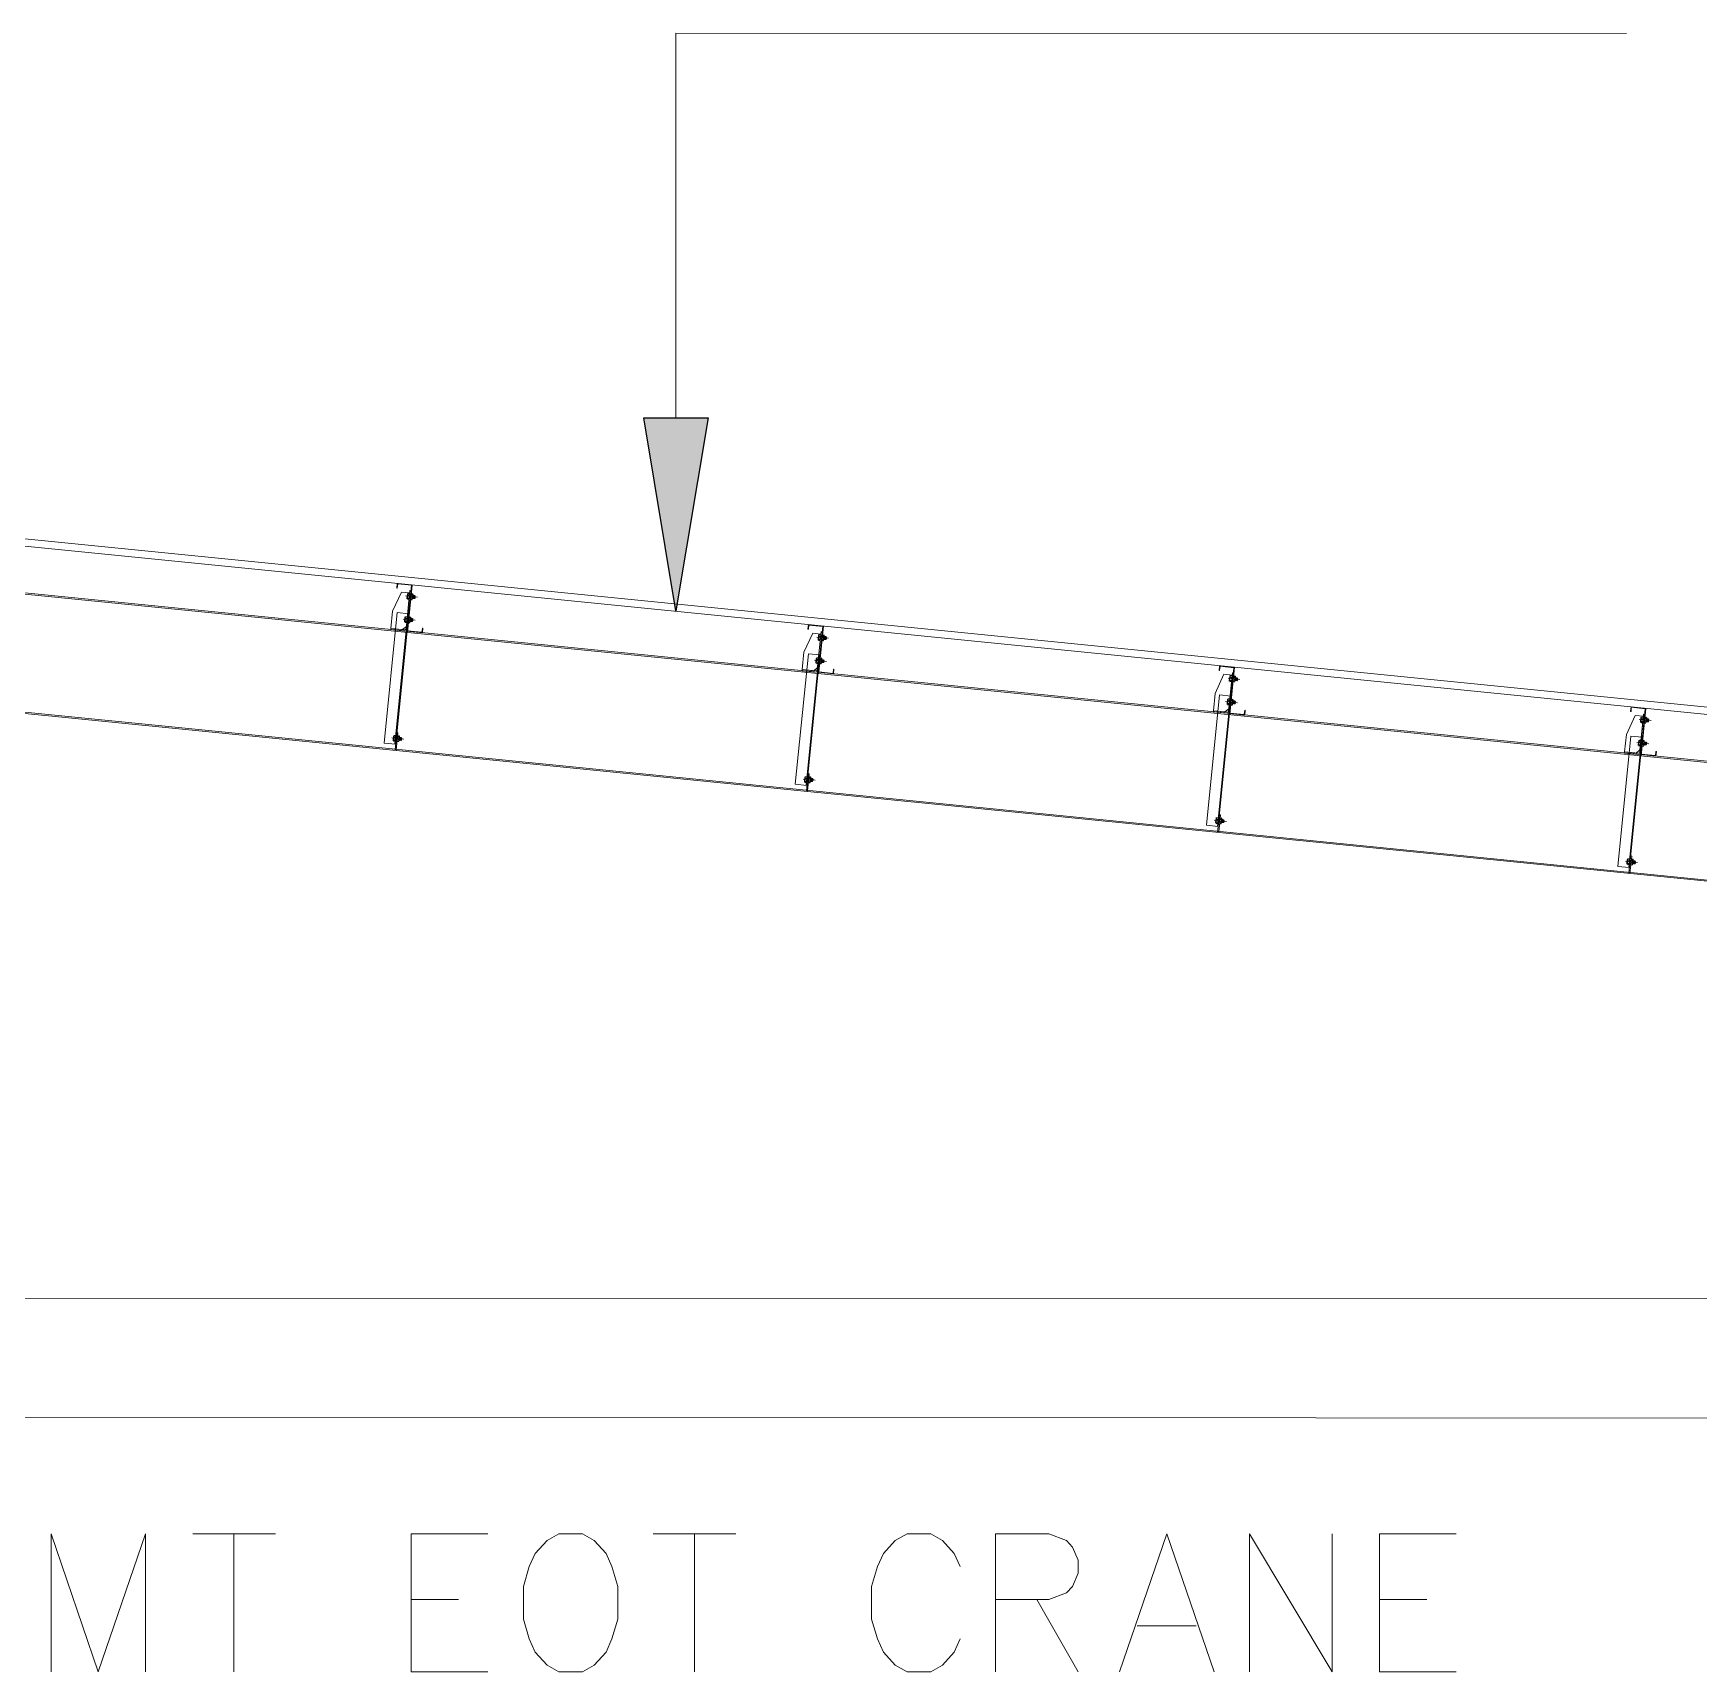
# Model space of a CAD drawing. Header units: millimetres. Extents: x 656141 to 1304589, y -54663 to 110742.
# Drawn here: x 1169819.79 to 1169830.93, y -13895.55 to -13884.6 of the extents above; entities that cross this region are included whole.
import ezdxf

# ---------------------------------------------------------------- set-up
doc = ezdxf.new("R2010")
doc.units = ezdxf.units.MM
doc.header["$LTSCALE"] = 0.35
doc.header["$MEASUREMENT"] = 0
doc.linetypes.add('CONTIN', pattern=[0, 0, 0])
doc.layers.get('0').update_dxf_attribs({"linetype": 'CONTIN'})

msp = doc.modelspace()

# ---------------------------------------------------------------- hatches: boundary and pattern name
msp.add_hatch(color=3).paths.add_polyline_path([(1169824.303, -13887.167), (1169824.088, -13888.458), (1169823.873, -13887.167)])

# ---------------------------------------------------------------- linework, layer by layer
at = {"color": 3, "linetype": 'Continuous', "lineweight": 5}
for p, q in [((1169824.088, -13887.167), (1169824.088, -13884.596)), ((1169824.088, -13884.596), (1169830.447, -13884.597))]:
    msp.add_line(p, q, dxfattribs=at)
at = {"color": 5, "linetype": 'Continuous', "lineweight": 5}
for p, q in [((1169808.256, -13886.829), (1169848.05, -13890.808)), ((1169808.295, -13886.883), (1169848.045, -13890.858))]:
    msp.add_line(p, q, dxfattribs=at)
at = {"color": 7, "linetype": 'Continuous', "lineweight": 5}
for p, q in [((1169808.709, -13887.237), (1169835.608, -13889.927)), ((1169809.428, -13888.117), (1169846.896, -13891.854)), ((1169822.291, -13888.603), (1169822.322, -13888.286)), ((1169825.042, -13888.878), (1169825.074, -13888.561)), ((1169827.793, -13889.153), (1169827.825, -13888.836)), ((1169830.544, -13889.429), (1169830.576, -13889.111))]:
    msp.add_line(p, q, dxfattribs=at)
at = {"color": 1, "linetype": 'Continuous', "lineweight": 5}
for p, q in [((1169808.717, -13887.246), (1169835.607, -13889.935)), ((1169809.428, -13888.11), (1169846.896, -13891.846))]:
    msp.add_line(p, q, dxfattribs=at)
at = {"color": 254, "linetype": 'Continuous', "lineweight": 9, "true_color": 0xdcdcdc}
for p, q in [((1169822.358, -13888.367), (1169822.279, -13888.359)), ((1169822.343, -13888.522), (1169822.263, -13888.514)), ((1169825.109, -13888.642), (1169825.03, -13888.635)), ((1169825.094, -13888.797), (1169825.014, -13888.789)), ((1169827.86, -13888.918), (1169827.781, -13888.91)), ((1169827.845, -13889.073), (1169827.765, -13889.065)), ((1169830.612, -13889.193), (1169830.532, -13889.185)), ((1169822.268, -13889.317), (1169822.187, -13889.309)), ((1169830.596, -13889.348), (1169830.516, -13889.34)), ((1169825.019, -13889.592), (1169824.938, -13889.584)), ((1169827.77, -13889.867), (1169827.689, -13889.859)), ((1169830.521, -13890.142), (1169830.44, -13890.134))]:
    msp.add_line(p, q, dxfattribs=at)
at = {"color": 7, "linetype": 'Continuous', "lineweight": 25}
for p, q in [((1169822.29, -13888.375), (1169822.293, -13888.347)), ((1169822.29, -13888.379), (1169822.292, -13888.37)), ((1169822.291, -13888.37), (1169822.294, -13888.352)), ((1169822.291, -13888.381), (1169822.302, -13888.379)), ((1169822.292, -13888.373), (1169822.325, -13888.37)), ((1169822.293, -13888.352), (1169822.295, -13888.342)), ((1169822.294, -13888.355), (1169822.326, -13888.352)), ((1169822.295, -13888.343), (1169822.306, -13888.342)), ((1169822.313, -13888.383), (1169822.324, -13888.382)), ((1169822.317, -13888.346), (1169822.327, -13888.344)), ((1169822.324, -13888.383), (1169822.326, -13888.373)), ((1169822.325, -13888.373), (1169822.327, -13888.355)), ((1169822.326, -13888.355), (1169822.328, -13888.346)), ((1169822.326, -13888.378), (1169822.328, -13888.35)), ((1169822.326, -13888.374), (1169822.327, -13888.371)), ((1169822.326, -13888.374), (1169822.327, -13888.374)), ((1169822.327, -13888.374), (1169822.33, -13888.362)), ((1169822.327, -13888.372), (1169822.328, -13888.367)), ((1169822.327, -13888.374), (1169822.328, -13888.372)), ((1169822.328, -13888.357), (1169822.329, -13888.356)), ((1169822.328, -13888.373), (1169822.332, -13888.358)), ((1169822.328, -13888.374), (1169822.33, -13888.372)), ((1169822.329, -13888.357), (1169822.33, -13888.355)), ((1169822.329, -13888.374), (1169822.334, -13888.357)), ((1169822.33, -13888.373), (1169822.335, -13888.355)), ((1169822.33, -13888.357), (1169822.332, -13888.355)), ((1169822.33, -13888.374), (1169822.332, -13888.373)), ((1169822.332, -13888.357), (1169822.334, -13888.355)), ((1169822.332, -13888.375), (1169822.337, -13888.357)), ((1169822.332, -13888.374), (1169822.334, -13888.373)), ((1169822.334, -13888.373), (1169822.338, -13888.355)), ((1169822.334, -13888.357), (1169822.336, -13888.355)), ((1169822.334, -13888.374), (1169822.335, -13888.373)), ((1169822.335, -13888.375), (1169822.337, -13888.373)), ((1169822.336, -13888.357), (1169822.337, -13888.356)), ((1169822.336, -13888.375), (1169822.34, -13888.357)), ((1169822.337, -13888.374), (1169822.342, -13888.356)), ((1169822.337, -13888.358), (1169822.339, -13888.356)), ((1169822.337, -13888.375), (1169822.338, -13888.373)), ((1169822.338, -13888.375), (1169822.34, -13888.373)), ((1169822.339, -13888.358), (1169822.34, -13888.356)), ((1169822.339, -13888.368), (1169822.342, -13888.358)), ((1169822.34, -13888.363), (1169822.342, -13888.356)), ((1169822.34, -13888.358), (1169822.342, -13888.356)), ((1169822.34, -13888.375), (1169822.342, -13888.374)), ((1169822.342, -13888.374), (1169822.342, -13888.358)), ((1169822.342, -13888.366), (1169822.344, -13888.358)), ((1169822.342, -13888.374), (1169822.344, -13888.366)), ((1169822.275, -13888.53), (1169822.277, -13888.502)), ((1169822.275, -13888.534), (1169822.277, -13888.525)), ((1169822.276, -13888.525), (1169822.278, -13888.506)), ((1169822.276, -13888.535), (1169822.287, -13888.534)), ((1169822.277, -13888.506), (1169822.279, -13888.497)), ((1169822.277, -13888.528), (1169822.309, -13888.525)), ((1169822.278, -13888.51), (1169822.311, -13888.506)), ((1169822.279, -13888.498), (1169822.29, -13888.497)), ((1169822.297, -13888.538), (1169822.308, -13888.537)), ((1169822.301, -13888.5), (1169822.312, -13888.499)), ((1169822.308, -13888.538), (1169822.31, -13888.528)), ((1169822.309, -13888.528), (1169822.312, -13888.51)), ((1169822.31, -13888.533), (1169822.313, -13888.505)), ((1169822.311, -13888.51), (1169822.313, -13888.5)), ((1169822.311, -13888.527), (1169822.313, -13888.522)), ((1169822.311, -13888.529), (1169822.312, -13888.526)), ((1169822.311, -13888.529), (1169822.312, -13888.529)), ((1169822.312, -13888.512), (1169822.314, -13888.511)), ((1169822.312, -13888.527), (1169822.316, -13888.513)), ((1169822.312, -13888.529), (1169822.315, -13888.517)), ((1169822.312, -13888.529), (1169822.313, -13888.527)), ((1169822.313, -13888.529), (1169822.315, -13888.527)), ((1169822.314, -13888.512), (1169822.315, -13888.51)), ((1169822.314, -13888.529), (1169822.318, -13888.512)), ((1169822.315, -13888.528), (1169822.319, -13888.51)), ((1169822.315, -13888.512), (1169822.317, -13888.51)), ((1169822.315, -13888.529), (1169822.316, -13888.527)), ((1169822.316, -13888.529), (1169822.318, -13888.527)), ((1169822.317, -13888.512), (1169822.318, -13888.51)), ((1169822.317, -13888.53), (1169822.321, -13888.512)), ((1169822.318, -13888.528), (1169822.323, -13888.51)), ((1169822.318, -13888.512), (1169822.32, -13888.51)), ((1169822.318, -13888.529), (1169822.319, -13888.528)), ((1169822.319, -13888.53), (1169822.321, -13888.528)), ((1169822.32, -13888.512), (1169822.321, -13888.511)), ((1169822.32, -13888.53), (1169822.325, -13888.512)), ((1169822.321, -13888.528), (1169822.326, -13888.511)), ((1169822.321, -13888.513), (1169822.323, -13888.511)), ((1169822.321, -13888.53), (1169822.323, -13888.528)), ((1169822.323, -13888.513), (1169822.325, -13888.511)), ((1169822.323, -13888.523), (1169822.326, -13888.513)), ((1169822.323, -13888.53), (1169822.325, -13888.528)), ((1169822.325, -13888.518), (1169822.327, -13888.511)), ((1169822.325, -13888.513), (1169822.327, -13888.511)), ((1169822.325, -13888.53), (1169822.326, -13888.528)), ((1169822.326, -13888.528), (1169822.327, -13888.513)), ((1169822.326, -13888.528), (1169822.328, -13888.521)), ((1169822.327, -13888.521), (1169822.328, -13888.513)), ((1169825.041, -13888.65), (1169825.044, -13888.622)), ((1169825.041, -13888.655), (1169825.043, -13888.645)), ((1169825.043, -13888.645), (1169825.045, -13888.627)), ((1169825.043, -13888.649), (1169825.076, -13888.645)), ((1169825.044, -13888.627), (1169825.046, -13888.617)), ((1169825.045, -13888.63), (1169825.078, -13888.627)), ((1169825.046, -13888.618), (1169825.057, -13888.617)), ((1169825.068, -13888.621), (1169825.079, -13888.62)), ((1169825.075, -13888.658), (1169825.077, -13888.649)), ((1169825.076, -13888.649), (1169825.078, -13888.63)), ((1169825.077, -13888.653), (1169825.08, -13888.625)), ((1169825.077, -13888.649), (1169825.078, -13888.649)), ((1169825.078, -13888.63), (1169825.08, -13888.621)), ((1169825.078, -13888.649), (1169825.081, -13888.637)), ((1169825.078, -13888.647), (1169825.079, -13888.642)), ((1169825.078, -13888.649), (1169825.078, -13888.646)), ((1169825.078, -13888.649), (1169825.079, -13888.647)), ((1169825.079, -13888.632), (1169825.08, -13888.631)), ((1169825.079, -13888.648), (1169825.083, -13888.633)), ((1169825.079, -13888.649), (1169825.081, -13888.647)), ((1169825.08, -13888.632), (1169825.081, -13888.63)), ((1169825.08, -13888.649), (1169825.085, -13888.632)), ((1169825.081, -13888.648), (1169825.086, -13888.63)), ((1169825.081, -13888.632), (1169825.083, -13888.63)), ((1169825.081, -13888.649), (1169825.083, -13888.648)), ((1169825.083, -13888.632), (1169825.085, -13888.631)), ((1169825.083, -13888.65), (1169825.088, -13888.632)), ((1169825.083, -13888.649), (1169825.085, -13888.648)), ((1169825.085, -13888.648), (1169825.089, -13888.631)), ((1169825.085, -13888.632), (1169825.087, -13888.631)), ((1169825.085, -13888.649), (1169825.086, -13888.648)), ((1169825.086, -13888.65), (1169825.088, -13888.648)), ((1169825.087, -13888.632), (1169825.088, -13888.631)), ((1169825.087, -13888.65), (1169825.091, -13888.632)), ((1169825.088, -13888.649), (1169825.093, -13888.631)), ((1169825.088, -13888.633), (1169825.09, -13888.631)), ((1169825.088, -13888.65), (1169825.089, -13888.648)), ((1169825.089, -13888.65), (1169825.091, -13888.648)), ((1169825.09, -13888.633), (1169825.091, -13888.631)), ((1169825.09, -13888.643), (1169825.093, -13888.633)), ((1169825.091, -13888.638), (1169825.093, -13888.631)), ((1169825.091, -13888.633), (1169825.093, -13888.631)), ((1169825.091, -13888.65), (1169825.093, -13888.649)), ((1169825.093, -13888.649), (1169825.093, -13888.633)), ((1169825.093, -13888.641), (1169825.095, -13888.633)), ((1169825.093, -13888.649), (1169825.095, -13888.641)), ((1169825.042, -13888.656), (1169825.053, -13888.655)), ((1169825.064, -13888.658), (1169825.075, -13888.657)), ((1169825.026, -13888.805), (1169825.028, -13888.777)), ((1169825.026, -13888.809), (1169825.028, -13888.8)), ((1169825.027, -13888.8), (1169825.03, -13888.782)), ((1169825.027, -13888.811), (1169825.038, -13888.809)), ((1169825.028, -13888.782), (1169825.03, -13888.772)), ((1169825.028, -13888.803), (1169825.06, -13888.8)), ((1169825.03, -13888.773), (1169825.041, -13888.772)), ((1169825.03, -13888.785), (1169825.062, -13888.782)), ((1169825.048, -13888.813), (1169825.059, -13888.812)), ((1169825.052, -13888.776), (1169825.063, -13888.774)), ((1169825.059, -13888.813), (1169825.061, -13888.803)), ((1169825.06, -13888.803), (1169825.063, -13888.785)), ((1169825.061, -13888.808), (1169825.064, -13888.78)), ((1169825.062, -13888.785), (1169825.064, -13888.776)), ((1169825.062, -13888.802), (1169825.064, -13888.797)), ((1169825.062, -13888.804), (1169825.063, -13888.801)), ((1169825.062, -13888.804), (1169825.063, -13888.804)), ((1169825.063, -13888.803), (1169825.067, -13888.788)), ((1169825.063, -13888.804), (1169825.066, -13888.792)), ((1169825.063, -13888.804), (1169825.064, -13888.802)), ((1169825.064, -13888.787), (1169825.065, -13888.786)), ((1169825.064, -13888.804), (1169825.066, -13888.802)), ((1169825.065, -13888.787), (1169825.066, -13888.785)), ((1169825.065, -13888.804), (1169825.069, -13888.787)), ((1169825.066, -13888.803), (1169825.071, -13888.785)), ((1169825.066, -13888.787), (1169825.068, -13888.785)), ((1169825.066, -13888.804), (1169825.067, -13888.803)), ((1169825.067, -13888.804), (1169825.069, -13888.803)), ((1169825.068, -13888.787), (1169825.069, -13888.786)), ((1169825.068, -13888.805), (1169825.073, -13888.787)), ((1169825.069, -13888.803), (1169825.074, -13888.786)), ((1169825.069, -13888.787), (1169825.071, -13888.786)), ((1169825.069, -13888.804), (1169825.071, -13888.803)), ((1169825.071, -13888.787), (1169825.073, -13888.786)), ((1169825.071, -13888.805), (1169825.076, -13888.787)), ((1169825.071, -13888.805), (1169825.073, -13888.803)), ((1169825.073, -13888.804), (1169825.077, -13888.786)), ((1169825.073, -13888.788), (1169825.075, -13888.786)), ((1169825.073, -13888.805), (1169825.074, -13888.803)), ((1169825.074, -13888.805), (1169825.076, -13888.803)), ((1169825.075, -13888.788), (1169825.076, -13888.786)), ((1169825.075, -13888.798), (1169825.077, -13888.788)), ((1169825.076, -13888.793), (1169825.078, -13888.786)), ((1169825.076, -13888.788), (1169825.078, -13888.786)), ((1169825.076, -13888.805), (1169825.077, -13888.804)), ((1169825.077, -13888.804), (1169825.078, -13888.788)), ((1169825.077, -13888.804), (1169825.079, -13888.796)), ((1169825.078, -13888.796), (1169825.079, -13888.788)), ((1169827.792, -13888.925), (1169827.795, -13888.897)), ((1169827.792, -13888.93), (1169827.794, -13888.92)), ((1169827.793, -13888.931), (1169827.804, -13888.93)), ((1169827.794, -13888.92), (1169827.796, -13888.902)), ((1169827.794, -13888.924), (1169827.827, -13888.92)), ((1169827.795, -13888.902), (1169827.797, -13888.892)), ((1169827.796, -13888.905), (1169827.829, -13888.902)), ((1169827.797, -13888.894), (1169827.808, -13888.892)), ((1169827.815, -13888.933), (1169827.826, -13888.932)), ((1169827.819, -13888.896), (1169827.83, -13888.895)), ((1169827.826, -13888.933), (1169827.828, -13888.924)), ((1169827.827, -13888.924), (1169827.829, -13888.905)), ((1169827.828, -13888.928), (1169827.831, -13888.901)), ((1169827.828, -13888.924), (1169827.829, -13888.924)), ((1169827.829, -13888.905), (1169827.831, -13888.896)), ((1169827.829, -13888.924), (1169827.833, -13888.912)), ((1169827.829, -13888.922), (1169827.83, -13888.917)), ((1169827.829, -13888.924), (1169827.829, -13888.921)), ((1169827.829, -13888.924), (1169827.83, -13888.922)), ((1169827.83, -13888.907), (1169827.831, -13888.906)), ((1169827.83, -13888.923), (1169827.834, -13888.908)), ((1169827.83, -13888.924), (1169827.833, -13888.922)), ((1169827.831, -13888.907), (1169827.833, -13888.905)), ((1169827.831, -13888.925), (1169827.836, -13888.907)), ((1169827.833, -13888.923), (1169827.837, -13888.905)), ((1169827.833, -13888.907), (1169827.835, -13888.905)), ((1169827.833, -13888.924), (1169827.834, -13888.923)), ((1169827.834, -13888.925), (1169827.836, -13888.923)), ((1169827.835, -13888.907), (1169827.836, -13888.906)), ((1169827.835, -13888.925), (1169827.839, -13888.907)), ((1169827.836, -13888.923), (1169827.84, -13888.906)), ((1169827.836, -13888.907), (1169827.838, -13888.906)), ((1169827.836, -13888.925), (1169827.837, -13888.923)), ((1169827.837, -13888.925), (1169827.839, -13888.923)), ((1169827.838, -13888.907), (1169827.839, -13888.906)), ((1169827.838, -13888.925), (1169827.842, -13888.907)), ((1169827.839, -13888.924), (1169827.844, -13888.906)), ((1169827.839, -13888.908), (1169827.841, -13888.906)), ((1169827.839, -13888.925), (1169827.84, -13888.923)), ((1169827.84, -13888.925), (1169827.842, -13888.923)), ((1169827.841, -13888.908), (1169827.842, -13888.906)), ((1169827.841, -13888.919), (1169827.844, -13888.908)), ((1169827.842, -13888.913), (1169827.844, -13888.906)), ((1169827.842, -13888.908), (1169827.845, -13888.906)), ((1169827.842, -13888.925), (1169827.844, -13888.924)), ((1169827.844, -13888.924), (1169827.845, -13888.908)), ((1169827.844, -13888.924), (1169827.846, -13888.916)), ((1169827.845, -13888.916), (1169827.846, -13888.908)), ((1169827.777, -13889.08), (1169827.78, -13889.052)), ((1169827.777, -13889.085), (1169827.779, -13889.075)), ((1169827.778, -13889.075), (1169827.781, -13889.057)), ((1169827.778, -13889.086), (1169827.789, -13889.085)), ((1169827.779, -13889.079), (1169827.811, -13889.075)), ((1169827.78, -13889.057), (1169827.782, -13889.047)), ((1169827.781, -13889.06), (1169827.813, -13889.057)), ((1169827.782, -13889.048), (1169827.792, -13889.047)), ((1169827.8, -13889.088), (1169827.81, -13889.087)), ((1169827.803, -13889.051), (1169827.814, -13889.05)), ((1169827.81, -13889.088), (1169827.812, -13889.079)), ((1169827.811, -13889.079), (1169827.814, -13889.06)), ((1169827.812, -13889.083), (1169827.815, -13889.055)), ((1169827.813, -13889.06), (1169827.815, -13889.051)), ((1169827.813, -13889.079), (1169827.814, -13889.076)), ((1169827.813, -13889.079), (1169827.814, -13889.079)), ((1169827.814, -13889.078), (1169827.818, -13889.063)), ((1169827.814, -13889.079), (1169827.817, -13889.067)), ((1169827.814, -13889.077), (1169827.815, -13889.072)), ((1169827.814, -13889.079), (1169827.815, -13889.077)), ((1169827.815, -13889.062), (1169827.816, -13889.061)), ((1169827.815, -13889.079), (1169827.817, -13889.077)), ((1169827.816, -13889.062), (1169827.817, -13889.06)), ((1169827.816, -13889.079), (1169827.82, -13889.062)), ((1169827.817, -13889.078), (1169827.822, -13889.06)), ((1169827.817, -13889.062), (1169827.819, -13889.06)), ((1169827.817, -13889.079), (1169827.818, -13889.078)), ((1169827.818, -13889.079), (1169827.82, -13889.078)), ((1169827.819, -13889.062), (1169827.82, -13889.061)), ((1169827.819, -13889.08), (1169827.824, -13889.062)), ((1169827.82, -13889.078), (1169827.825, -13889.061)), ((1169827.82, -13889.062), (1169827.822, -13889.061)), ((1169827.82, -13889.079), (1169827.822, -13889.078)), ((1169827.822, -13889.062), (1169827.824, -13889.061)), ((1169827.822, -13889.08), (1169827.827, -13889.062)), ((1169827.822, -13889.08), (1169827.824, -13889.078)), ((1169827.824, -13889.079), (1169827.828, -13889.061)), ((1169827.824, -13889.063), (1169827.826, -13889.061)), ((1169827.824, -13889.08), (1169827.825, -13889.078)), ((1169827.825, -13889.08), (1169827.827, -13889.078)), ((1169827.826, -13889.063), (1169827.827, -13889.061)), ((1169827.826, -13889.074), (1169827.828, -13889.063)), ((1169827.827, -13889.068), (1169827.829, -13889.061)), ((1169827.827, -13889.063), (1169827.829, -13889.061)), ((1169827.827, -13889.08), (1169827.828, -13889.079)), ((1169827.828, -13889.079), (1169827.829, -13889.063)), ((1169827.828, -13889.079), (1169827.831, -13889.071)), ((1169827.829, -13889.071), (1169827.831, -13889.063)), ((1169830.543, -13889.2), (1169830.546, -13889.172)), ((1169830.543, -13889.205), (1169830.545, -13889.195)), ((1169830.544, -13889.206), (1169830.555, -13889.205)), ((1169830.545, -13889.195), (1169830.547, -13889.177)), ((1169830.545, -13889.199), (1169830.578, -13889.195)), ((1169830.546, -13889.177), (1169830.548, -13889.168)), ((1169830.547, -13889.18), (1169830.58, -13889.177)), ((1169830.548, -13889.169), (1169830.559, -13889.168)), ((1169830.566, -13889.208), (1169830.577, -13889.207)), ((1169830.57, -13889.171), (1169830.581, -13889.17)), ((1169830.577, -13889.208), (1169830.579, -13889.199)), ((1169830.578, -13889.199), (1169830.58, -13889.18)), ((1169830.579, -13889.204), (1169830.582, -13889.176)), ((1169830.579, -13889.199), (1169830.58, -13889.199)), ((1169830.58, -13889.18), (1169830.582, -13889.171)), ((1169830.58, -13889.198), (1169830.582, -13889.192)), ((1169830.58, -13889.199), (1169830.58, -13889.196)), ((1169830.58, -13889.199), (1169830.582, -13889.198)), ((1169830.581, -13889.182), (1169830.582, -13889.181)), ((1169830.581, -13889.198), (1169830.585, -13889.183)), ((1169830.581, -13889.199), (1169830.584, -13889.187)), ((1169830.582, -13889.182), (1169830.584, -13889.181)), ((1169830.582, -13889.2), (1169830.587, -13889.182)), ((1169830.582, -13889.199), (1169830.584, -13889.198)), ((1169830.584, -13889.198), (1169830.588, -13889.181)), ((1169830.584, -13889.182), (1169830.586, -13889.181)), ((1169830.584, -13889.199), (1169830.585, -13889.198)), ((1169830.585, -13889.2), (1169830.587, -13889.198)), ((1169830.586, -13889.182), (1169830.587, -13889.181)), ((1169830.586, -13889.2), (1169830.59, -13889.182)), ((1169830.587, -13889.199), (1169830.592, -13889.181)), ((1169830.587, -13889.183), (1169830.589, -13889.181)), ((1169830.587, -13889.2), (1169830.588, -13889.198)), ((1169830.588, -13889.2), (1169830.59, -13889.198)), ((1169830.589, -13889.183), (1169830.59, -13889.181)), ((1169830.589, -13889.2), (1169830.594, -13889.183)), ((1169830.59, -13889.199), (1169830.595, -13889.181)), ((1169830.59, -13889.183), (1169830.592, -13889.181)), ((1169830.59, -13889.2), (1169830.592, -13889.199)), ((1169830.592, -13889.183), (1169830.594, -13889.181)), ((1169830.592, -13889.194), (1169830.595, -13889.183)), ((1169830.592, -13889.2), (1169830.594, -13889.199)), ((1169830.594, -13889.188), (1169830.595, -13889.181)), ((1169830.594, -13889.183), (1169830.596, -13889.181)), ((1169830.594, -13889.2), (1169830.595, -13889.199)), ((1169830.595, -13889.199), (1169830.596, -13889.183)), ((1169830.595, -13889.199), (1169830.597, -13889.191)), ((1169830.596, -13889.191), (1169830.597, -13889.183)), ((1169822.198, -13889.324), (1169822.201, -13889.296)), ((1169822.198, -13889.329), (1169822.2, -13889.319)), ((1169822.2, -13889.319), (1169822.202, -13889.301)), ((1169822.2, -13889.323), (1169822.234, -13889.319)), ((1169822.201, -13889.301), (1169822.203, -13889.292)), ((1169822.202, -13889.304), (1169822.236, -13889.301)), ((1169822.203, -13889.293), (1169822.214, -13889.292)), ((1169822.226, -13889.295), (1169822.237, -13889.294)), ((1169822.233, -13889.332), (1169822.235, -13889.323)), ((1169822.234, -13889.323), (1169822.237, -13889.304)), ((1169822.235, -13889.328), (1169822.238, -13889.3)), ((1169822.236, -13889.304), (1169822.238, -13889.295)), ((1169822.236, -13889.323), (1169822.237, -13889.321)), ((1169822.236, -13889.323), (1169822.237, -13889.323)), ((1169822.237, -13889.323), (1169822.24, -13889.312)), ((1169822.237, -13889.322), (1169822.238, -13889.316)), ((1169822.237, -13889.323), (1169822.238, -13889.322)), ((1169822.238, -13889.306), (1169822.239, -13889.305)), ((1169822.238, -13889.322), (1169822.241, -13889.307)), ((1169822.238, -13889.323), (1169822.24, -13889.322)), ((1169822.239, -13889.306), (1169822.24, -13889.305)), ((1169822.239, -13889.324), (1169822.243, -13889.306)), ((1169822.24, -13889.322), (1169822.245, -13889.305)), ((1169822.24, -13889.306), (1169822.242, -13889.305)), ((1169822.24, -13889.323), (1169822.241, -13889.322)), ((1169822.241, -13889.324), (1169822.243, -13889.322)), ((1169822.242, -13889.306), (1169822.243, -13889.305)), ((1169822.242, -13889.324), (1169822.247, -13889.306)), ((1169822.243, -13889.323), (1169822.248, -13889.305)), ((1169822.243, -13889.307), (1169822.245, -13889.305)), ((1169822.243, -13889.324), (1169822.245, -13889.322)), ((1169822.245, -13889.307), (1169822.247, -13889.305)), ((1169822.245, -13889.324), (1169822.25, -13889.307)), ((1169822.245, -13889.324), (1169822.247, -13889.322)), ((1169822.247, -13889.323), (1169822.251, -13889.305)), ((1169822.247, -13889.307), (1169822.249, -13889.305)), ((1169822.247, -13889.324), (1169822.248, -13889.323)), ((1169822.248, -13889.324), (1169822.25, -13889.323)), ((1169822.249, -13889.307), (1169822.25, -13889.306)), ((1169822.249, -13889.318), (1169822.252, -13889.307)), ((1169822.25, -13889.313), (1169822.252, -13889.306)), ((1169822.25, -13889.307), (1169822.252, -13889.306)), ((1169822.25, -13889.324), (1169822.251, -13889.323)), ((1169822.251, -13889.323), (1169822.252, -13889.307)), ((1169822.251, -13889.323), (1169822.254, -13889.315)), ((1169822.252, -13889.315), (1169822.254, -13889.307)), ((1169830.531, -13889.332), (1169830.533, -13889.323)), ((1169830.533, -13889.324), (1169830.544, -13889.323)), ((1169822.199, -13889.33), (1169822.21, -13889.329)), ((1169822.223, -13889.332), (1169822.233, -13889.331)), ((1169830.528, -13889.355), (1169830.531, -13889.327)), ((1169830.528, -13889.36), (1169830.53, -13889.35)), ((1169830.529, -13889.35), (1169830.532, -13889.332)), ((1169830.529, -13889.361), (1169830.54, -13889.36)), ((1169830.53, -13889.354), (1169830.562, -13889.35)), ((1169830.532, -13889.335), (1169830.564, -13889.332)), ((1169830.551, -13889.363), (1169830.561, -13889.362)), ((1169830.554, -13889.326), (1169830.565, -13889.325)), ((1169830.561, -13889.363), (1169830.564, -13889.354)), ((1169830.562, -13889.354), (1169830.565, -13889.335)), ((1169830.564, -13889.335), (1169830.566, -13889.326)), ((1169830.564, -13889.358), (1169830.566, -13889.331)), ((1169830.564, -13889.354), (1169830.565, -13889.351)), ((1169830.564, -13889.354), (1169830.565, -13889.354)), ((1169830.565, -13889.354), (1169830.568, -13889.342)), ((1169830.565, -13889.352), (1169830.566, -13889.347)), ((1169830.565, -13889.354), (1169830.566, -13889.352)), ((1169830.566, -13889.337), (1169830.567, -13889.336)), ((1169830.566, -13889.353), (1169830.569, -13889.338)), ((1169830.566, -13889.354), (1169830.568, -13889.352)), ((1169830.567, -13889.337), (1169830.568, -13889.335)), ((1169830.567, -13889.355), (1169830.572, -13889.337)), ((1169830.568, -13889.353), (1169830.573, -13889.335)), ((1169830.568, -13889.337), (1169830.57, -13889.335)), ((1169830.568, -13889.354), (1169830.569, -13889.353)), ((1169830.569, -13889.355), (1169830.572, -13889.353)), ((1169830.57, -13889.337), (1169830.571, -13889.336)), ((1169830.57, -13889.355), (1169830.575, -13889.337)), ((1169830.571, -13889.353), (1169830.576, -13889.336)), ((1169830.571, -13889.338), (1169830.573, -13889.336)), ((1169830.572, -13889.355), (1169830.573, -13889.353)), ((1169830.573, -13889.338), (1169830.575, -13889.336)), ((1169830.573, -13889.355), (1169830.578, -13889.338)), ((1169830.573, -13889.355), (1169830.575, -13889.353)), ((1169830.575, -13889.354), (1169830.579, -13889.336)), ((1169830.575, -13889.338), (1169830.577, -13889.336)), ((1169830.575, -13889.355), (1169830.576, -13889.353)), ((1169830.576, -13889.355), (1169830.578, -13889.353)), ((1169830.577, -13889.338), (1169830.578, -13889.336)), ((1169830.577, -13889.349), (1169830.58, -13889.338)), ((1169830.578, -13889.343), (1169830.58, -13889.336)), ((1169830.578, -13889.338), (1169830.58, -13889.336)), ((1169830.578, -13889.355), (1169830.579, -13889.354)), ((1169830.579, -13889.354), (1169830.58, -13889.338)), ((1169830.579, -13889.354), (1169830.582, -13889.346)), ((1169830.58, -13889.346), (1169830.582, -13889.338)), ((1169824.949, -13889.599), (1169824.952, -13889.571)), ((1169824.949, -13889.604), (1169824.951, -13889.595)), ((1169824.95, -13889.605), (1169824.961, -13889.604)), ((1169824.951, -13889.595), (1169824.953, -13889.576)), ((1169824.951, -13889.598), (1169824.986, -13889.595)), ((1169824.952, -13889.576), (1169824.954, -13889.567)), ((1169824.953, -13889.579), (1169824.987, -13889.576)), ((1169824.954, -13889.568), (1169824.965, -13889.567)), ((1169824.974, -13889.607), (1169824.985, -13889.606)), ((1169824.977, -13889.57), (1169824.988, -13889.569)), ((1169824.985, -13889.607), (1169824.987, -13889.598)), ((1169824.986, -13889.598), (1169824.988, -13889.579)), ((1169824.987, -13889.579), (1169824.989, -13889.57)), ((1169824.987, -13889.603), (1169824.989, -13889.575)), ((1169824.987, -13889.598), (1169824.988, -13889.596)), ((1169824.987, -13889.598), (1169824.988, -13889.598)), ((1169824.988, -13889.599), (1169824.991, -13889.587)), ((1169824.988, -13889.597), (1169824.989, -13889.591)), ((1169824.988, -13889.598), (1169824.989, -13889.597)), ((1169824.989, -13889.581), (1169824.99, -13889.58)), ((1169824.989, -13889.597), (1169824.993, -13889.582)), ((1169824.989, -13889.599), (1169824.991, -13889.597)), ((1169824.99, -13889.581), (1169824.991, -13889.58)), ((1169824.99, -13889.599), (1169824.995, -13889.581)), ((1169824.991, -13889.597), (1169824.996, -13889.58)), ((1169824.991, -13889.582), (1169824.993, -13889.58)), ((1169824.991, -13889.599), (1169824.993, -13889.597)), ((1169824.993, -13889.582), (1169824.995, -13889.58)), ((1169824.993, -13889.599), (1169824.998, -13889.582)), ((1169824.993, -13889.599), (1169824.995, -13889.597)), ((1169824.995, -13889.598), (1169824.999, -13889.58)), ((1169824.995, -13889.582), (1169824.997, -13889.58)), ((1169824.995, -13889.599), (1169824.996, -13889.597)), ((1169824.996, -13889.599), (1169824.998, -13889.597)), ((1169824.997, -13889.582), (1169824.998, -13889.58)), ((1169824.997, -13889.599), (1169825.001, -13889.582)), ((1169824.998, -13889.598), (1169825.002, -13889.58)), ((1169824.998, -13889.582), (1169825, -13889.58)), ((1169824.998, -13889.599), (1169824.999, -13889.598)), ((1169824.999, -13889.599), (1169825.001, -13889.598)), ((1169825, -13889.582), (1169825.001, -13889.581)), ((1169825, -13889.593), (1169825.003, -13889.582)), ((1169825.001, -13889.588), (1169825.003, -13889.581)), ((1169825.001, -13889.582), (1169825.003, -13889.581)), ((1169825.001, -13889.599), (1169825.002, -13889.598)), ((1169825.002, -13889.598), (1169825.003, -13889.582)), ((1169825.002, -13889.598), (1169825.005, -13889.59)), ((1169825.003, -13889.59), (1169825.005, -13889.582)), ((1169827.7, -13889.874), (1169827.703, -13889.846)), ((1169827.7, -13889.879), (1169827.703, -13889.87)), ((1169827.702, -13889.87), (1169827.704, -13889.851)), ((1169827.702, -13889.88), (1169827.712, -13889.879)), ((1169827.703, -13889.851), (1169827.705, -13889.842)), ((1169827.703, -13889.873), (1169827.737, -13889.87)), ((1169827.704, -13889.854), (1169827.738, -13889.851)), ((1169827.705, -13889.843), (1169827.716, -13889.842)), ((1169827.729, -13889.845), (1169827.739, -13889.844)), ((1169827.736, -13889.882), (1169827.738, -13889.873)), ((1169827.737, -13889.873), (1169827.739, -13889.854)), ((1169827.738, -13889.854), (1169827.74, -13889.845)), ((1169827.738, -13889.878), (1169827.74, -13889.85)), ((1169827.738, -13889.873), (1169827.739, -13889.871)), ((1169827.738, -13889.873), (1169827.739, -13889.873)), ((1169827.739, -13889.874), (1169827.742, -13889.862)), ((1169827.739, -13889.872), (1169827.74, -13889.866)), ((1169827.739, -13889.873), (1169827.74, -13889.872)), ((1169827.74, -13889.856), (1169827.741, -13889.855)), ((1169827.74, -13889.872), (1169827.744, -13889.857)), ((1169827.74, -13889.874), (1169827.742, -13889.872)), ((1169827.741, -13889.856), (1169827.742, -13889.855)), ((1169827.741, -13889.874), (1169827.746, -13889.856)), ((1169827.742, -13889.873), (1169827.747, -13889.855)), ((1169827.742, -13889.857), (1169827.744, -13889.855)), ((1169827.742, -13889.874), (1169827.744, -13889.872)), ((1169827.744, -13889.857), (1169827.746, -13889.855)), ((1169827.744, -13889.874), (1169827.749, -13889.857)), ((1169827.744, -13889.874), (1169827.746, -13889.872)), ((1169827.746, -13889.873), (1169827.75, -13889.855)), ((1169827.746, -13889.857), (1169827.748, -13889.855)), ((1169827.746, -13889.874), (1169827.747, -13889.873)), ((1169827.747, -13889.874), (1169827.749, -13889.873)), ((1169827.748, -13889.857), (1169827.749, -13889.856)), ((1169827.748, -13889.875), (1169827.752, -13889.857)), ((1169827.749, -13889.873), (1169827.754, -13889.856)), ((1169827.749, -13889.857), (1169827.751, -13889.856)), ((1169827.749, -13889.874), (1169827.75, -13889.873)), ((1169827.75, -13889.875), (1169827.752, -13889.873)), ((1169827.751, -13889.857), (1169827.752, -13889.856)), ((1169827.751, -13889.868), (1169827.754, -13889.857)), ((1169827.752, -13889.863), (1169827.754, -13889.856)), ((1169827.752, -13889.858), (1169827.754, -13889.856)), ((1169827.752, -13889.875), (1169827.754, -13889.873)), ((1169827.754, -13889.873), (1169827.754, -13889.858)), ((1169827.754, -13889.866), (1169827.756, -13889.858)), ((1169827.754, -13889.873), (1169827.756, -13889.866)), ((1169827.725, -13889.882), (1169827.736, -13889.881)), ((1169830.452, -13890.149), (1169830.454, -13890.121)), ((1169830.452, -13890.154), (1169830.454, -13890.145)), ((1169830.453, -13890.145), (1169830.455, -13890.126)), ((1169830.453, -13890.155), (1169830.464, -13890.154)), ((1169830.454, -13890.126), (1169830.456, -13890.117)), ((1169830.454, -13890.148), (1169830.488, -13890.145)), ((1169830.455, -13890.13), (1169830.49, -13890.126)), ((1169830.456, -13890.118), (1169830.467, -13890.117)), ((1169830.476, -13890.157), (1169830.487, -13890.156)), ((1169830.48, -13890.12), (1169830.491, -13890.119)), ((1169830.487, -13890.157), (1169830.489, -13890.148)), ((1169830.488, -13890.148), (1169830.49, -13890.13)), ((1169830.489, -13890.153), (1169830.492, -13890.125)), ((1169830.489, -13890.148), (1169830.49, -13890.148)), ((1169830.49, -13890.13), (1169830.492, -13890.12)), ((1169830.49, -13890.149), (1169830.493, -13890.137)), ((1169830.49, -13890.147), (1169830.491, -13890.141)), ((1169830.49, -13890.148), (1169830.49, -13890.146)), ((1169830.49, -13890.148), (1169830.491, -13890.147)), ((1169830.491, -13890.131), (1169830.492, -13890.13)), ((1169830.491, -13890.147), (1169830.495, -13890.132)), ((1169830.491, -13890.149), (1169830.493, -13890.147)), ((1169830.492, -13890.131), (1169830.493, -13890.13)), ((1169830.492, -13890.149), (1169830.497, -13890.131)), ((1169830.493, -13890.148), (1169830.498, -13890.13)), ((1169830.493, -13890.132), (1169830.495, -13890.13)), ((1169830.493, -13890.149), (1169830.495, -13890.147)), ((1169830.495, -13890.132), (1169830.497, -13890.13)), ((1169830.495, -13890.149), (1169830.5, -13890.132)), ((1169830.495, -13890.149), (1169830.497, -13890.147)), ((1169830.497, -13890.148), (1169830.501, -13890.13)), ((1169830.497, -13890.132), (1169830.499, -13890.13)), ((1169830.497, -13890.149), (1169830.498, -13890.148)), ((1169830.498, -13890.149), (1169830.5, -13890.148)), ((1169830.499, -13890.132), (1169830.5, -13890.131)), ((1169830.499, -13890.15), (1169830.503, -13890.132)), ((1169830.5, -13890.148), (1169830.505, -13890.131)), ((1169830.5, -13890.132), (1169830.502, -13890.131)), ((1169830.5, -13890.149), (1169830.501, -13890.148)), ((1169830.501, -13890.15), (1169830.503, -13890.148)), ((1169830.502, -13890.132), (1169830.503, -13890.131)), ((1169830.502, -13890.143), (1169830.505, -13890.132)), ((1169830.503, -13890.138), (1169830.505, -13890.131)), ((1169830.503, -13890.133), (1169830.505, -13890.131)), ((1169830.503, -13890.15), (1169830.505, -13890.148)), ((1169830.505, -13890.148), (1169830.505, -13890.133)), ((1169830.505, -13890.141), (1169830.507, -13890.133)), ((1169830.505, -13890.148), (1169830.507, -13890.141))]:
    msp.add_line(p, q, dxfattribs=at)
at = {"color": 11, "linetype": 'Continuous', "lineweight": 15}
for p, q in [((1169822.223, -13888.471), (1169822.135, -13889.343)), ((1169822.295, -13888.478), (1169822.208, -13889.35)), ((1169822.3, -13888.479), (1169822.213, -13889.35)), ((1169822.3, -13888.479), (1169822.223, -13888.471)), ((1169824.974, -13888.746), (1169824.886, -13889.618)), ((1169825.046, -13888.754), (1169824.959, -13889.625)), ((1169825.051, -13888.754), (1169824.964, -13889.626)), ((1169825.051, -13888.754), (1169824.974, -13888.746)), ((1169827.725, -13889.021), (1169827.638, -13889.893)), ((1169827.798, -13889.029), (1169827.71, -13889.9)), ((1169827.802, -13889.029), (1169827.715, -13889.901)), ((1169827.802, -13889.029), (1169827.725, -13889.021)), ((1169830.476, -13889.296), (1169830.389, -13890.168)), ((1169830.549, -13889.304), (1169830.462, -13890.175)), ((1169830.553, -13889.304), (1169830.466, -13890.176)), ((1169830.553, -13889.304), (1169830.476, -13889.296)), ((1169822.213, -13889.35), (1169822.135, -13889.343)), ((1169824.964, -13889.626), (1169824.886, -13889.618)), ((1169827.715, -13889.901), (1169827.638, -13889.893)), ((1169830.466, -13890.176), (1169830.389, -13890.168))]:
    msp.add_line(p, q, dxfattribs=at)
at = {"color": 2, "linetype": 'Continuous', "lineweight": 15}
for p, q in [((1169820.855, -13894.632), (1169821.408, -13894.632)), ((1169821.131, -13894.632), (1169821.131, -13895.554)), ((1169823.936, -13894.632), (1169824.489, -13894.632)), ((1169824.212, -13894.632), (1169824.212, -13895.554)), ((1169822.316, -13895.071), (1169822.632, -13895.071)), ((1169826.503, -13895.071), (1169826.779, -13895.554)), ((1169828.794, -13895.071), (1169829.11, -13895.071)), ((1169827.174, -13895.246), (1169827.569, -13895.246)), ((1169822.316, -13895.554), (1169822.83, -13895.554)), ((1169828.794, -13895.554), (1169829.307, -13895.554))]:
    msp.add_line(p, q, dxfattribs=at)
at = {"color": 3, "linetype": 'Continuous', "lineweight": -2}
msp.add_lwpolyline([(1169824.303, -13887.167), (1169824.088, -13888.458), (1169823.873, -13887.167)], close=True, dxfattribs=at)
at = {"color": 1, "linetype": 'Continuous', "lineweight": 15}
for points in [[(1169822.223, -13888.307), (1169822.226, -13888.279), (1169822.319, -13888.288), (1169822.288, -13888.595), (1169822.391, -13888.605), (1169822.394, -13888.574), (1169822.391, -13888.574), (1169822.388, -13888.602), (1169822.292, -13888.592), (1169822.322, -13888.286), (1169822.223, -13888.276), (1169822.22, -13888.307)], [(1169824.974, -13888.582), (1169824.977, -13888.554), (1169825.07, -13888.563), (1169825.039, -13888.87), (1169825.142, -13888.88), (1169825.145, -13888.849), (1169825.142, -13888.849), (1169825.139, -13888.877), (1169825.043, -13888.867), (1169825.074, -13888.561), (1169824.974, -13888.551), (1169824.971, -13888.582)], [(1169827.725, -13888.857), (1169827.728, -13888.829), (1169827.821, -13888.839), (1169827.791, -13889.145), (1169827.893, -13889.156), (1169827.896, -13889.125), (1169827.893, -13889.124), (1169827.89, -13889.152), (1169827.794, -13889.143), (1169827.825, -13888.836), (1169827.725, -13888.826), (1169827.722, -13888.857)], [(1169830.477, -13889.132), (1169830.479, -13889.104), (1169830.572, -13889.114), (1169830.542, -13889.42), (1169830.644, -13889.431), (1169830.647, -13889.4), (1169830.644, -13889.399), (1169830.641, -13889.427), (1169830.545, -13889.418), (1169830.576, -13889.111), (1169830.477, -13889.101), (1169830.474, -13889.132)]]:
    msp.add_lwpolyline(points, close=True, dxfattribs=at)
at = {"color": 2, "linetype": 'Continuous', "lineweight": 15}
for points in [[(1169822.316, -13888.324), (1169822.29, -13888.58), (1169822.284, -13888.59), (1169822.273, -13888.594), (1169822.18, -13888.584), (1169822.181, -13888.577), (1169822.274, -13888.586), (1169822.279, -13888.584), (1169822.282, -13888.579), (1169822.308, -13888.323)], [(1169822.192, -13888.46), (1169822.252, -13888.333), (1169822.306, -13888.339), (1169822.284, -13888.563), (1169822.258, -13888.584), (1169822.181, -13888.577)], [(1169825.067, -13888.599), (1169825.041, -13888.855), (1169825.035, -13888.865), (1169825.024, -13888.869), (1169824.931, -13888.859), (1169824.932, -13888.852), (1169825.025, -13888.861), (1169825.03, -13888.859), (1169825.033, -13888.854), (1169825.059, -13888.598)], [(1169824.943, -13888.735), (1169825.003, -13888.608), (1169825.057, -13888.614), (1169825.035, -13888.838), (1169825.009, -13888.859), (1169824.932, -13888.852)], [(1169827.818, -13888.874), (1169827.792, -13889.13), (1169827.786, -13889.14), (1169827.775, -13889.144), (1169827.682, -13889.134), (1169827.683, -13889.127), (1169827.776, -13889.136), (1169827.782, -13889.134), (1169827.784, -13889.129), (1169827.81, -13888.873)], [(1169827.695, -13889.011), (1169827.754, -13888.883), (1169827.808, -13888.889), (1169827.786, -13889.114), (1169827.76, -13889.134), (1169827.683, -13889.127)], [(1169830.569, -13889.149), (1169830.543, -13889.405), (1169830.538, -13889.415), (1169830.526, -13889.419), (1169830.433, -13889.41), (1169830.434, -13889.402), (1169830.527, -13889.411), (1169830.533, -13889.409), (1169830.535, -13889.404), (1169830.561, -13889.149)], [(1169830.446, -13889.286), (1169830.505, -13889.159), (1169830.56, -13889.164), (1169830.537, -13889.389), (1169830.512, -13889.41), (1169830.434, -13889.402)], [(1169823.304, -13894.632), (1169823.225, -13894.676), (1169823.146, -13894.764), (1169823.106, -13894.851), (1169823.067, -13894.983), (1169823.067, -13895.202), (1169823.106, -13895.334), (1169823.146, -13895.422), (1169823.225, -13895.51), (1169823.304, -13895.554), (1169823.462, -13895.554), (1169823.541, -13895.51), (1169823.62, -13895.422), (1169823.659, -13895.334), (1169823.699, -13895.202), (1169823.699, -13894.983), (1169823.659, -13894.851), (1169823.62, -13894.764), (1169823.541, -13894.676), (1169823.462, -13894.632)]]:
    msp.add_lwpolyline(points, close=True, dxfattribs=at)
at = {"color": 7, "linetype": 'Continuous', "lineweight": 5}
for points in [[(1169822.228, -13889.274), (1169822.217, -13889.39), (1169822.209, -13889.389), (1169822.221, -13889.273)], [(1169824.979, -13889.549), (1169824.968, -13889.665), (1169824.96, -13889.664), (1169824.972, -13889.548)], [(1169827.731, -13889.824), (1169827.719, -13889.94), (1169827.711, -13889.939), (1169827.723, -13889.823)], [(1169830.482, -13890.099), (1169830.47, -13890.215), (1169830.462, -13890.214), (1169830.474, -13890.098)]]:
    msp.add_lwpolyline(points, close=True, dxfattribs=at)
at = {"color": 2, "linetype": 'Continuous', "lineweight": 5}
msp.add_lwpolyline([(1169811.946, -13893.854), (1169844.788, -13893.858), (1169845.776, -13893.46), (1169846.488, -13893.46), (1169846.488, -13893.059), (1169809.942, -13893.055), (1169809.942, -13893.461), (1169810.328, -13893.46)], close=True, dxfattribs=at)
at = {"color": 2, "linetype": 'Continuous', "lineweight": 15}
for points in [[(1169819.907, -13895.554), (1169819.907, -13894.632), (1169820.223, -13895.554), (1169820.539, -13894.632), (1169820.539, -13895.554)], [(1169822.316, -13895.554), (1169822.316, -13894.632), (1169822.83, -13894.632)], [(1169825.989, -13894.851), (1169825.95, -13894.764), (1169825.871, -13894.676), (1169825.792, -13894.632), (1169825.634, -13894.632), (1169825.555, -13894.676), (1169825.476, -13894.764), (1169825.437, -13894.851), (1169825.397, -13894.983), (1169825.397, -13895.202), (1169825.437, -13895.334), (1169825.476, -13895.422), (1169825.555, -13895.51), (1169825.634, -13895.554), (1169825.792, -13895.554), (1169825.871, -13895.51), (1169825.95, -13895.422), (1169825.989, -13895.334)], [(1169826.226, -13895.554), (1169826.226, -13894.632), (1169826.582, -13894.632), (1169826.7, -13894.676), (1169826.74, -13894.72), (1169826.779, -13894.807), (1169826.779, -13894.895), (1169826.74, -13894.983), (1169826.7, -13895.027), (1169826.582, -13895.071), (1169826.226, -13895.071)], [(1169827.056, -13895.554), (1169827.372, -13894.632), (1169827.688, -13895.554)], [(1169827.925, -13895.554), (1169827.925, -13894.632), (1169828.478, -13895.554), (1169828.478, -13894.632)], [(1169828.794, -13895.554), (1169828.794, -13894.632), (1169829.307, -13894.632)]]:
    msp.add_lwpolyline(points, dxfattribs=at)

doc.saveas('drawing.dxf')
